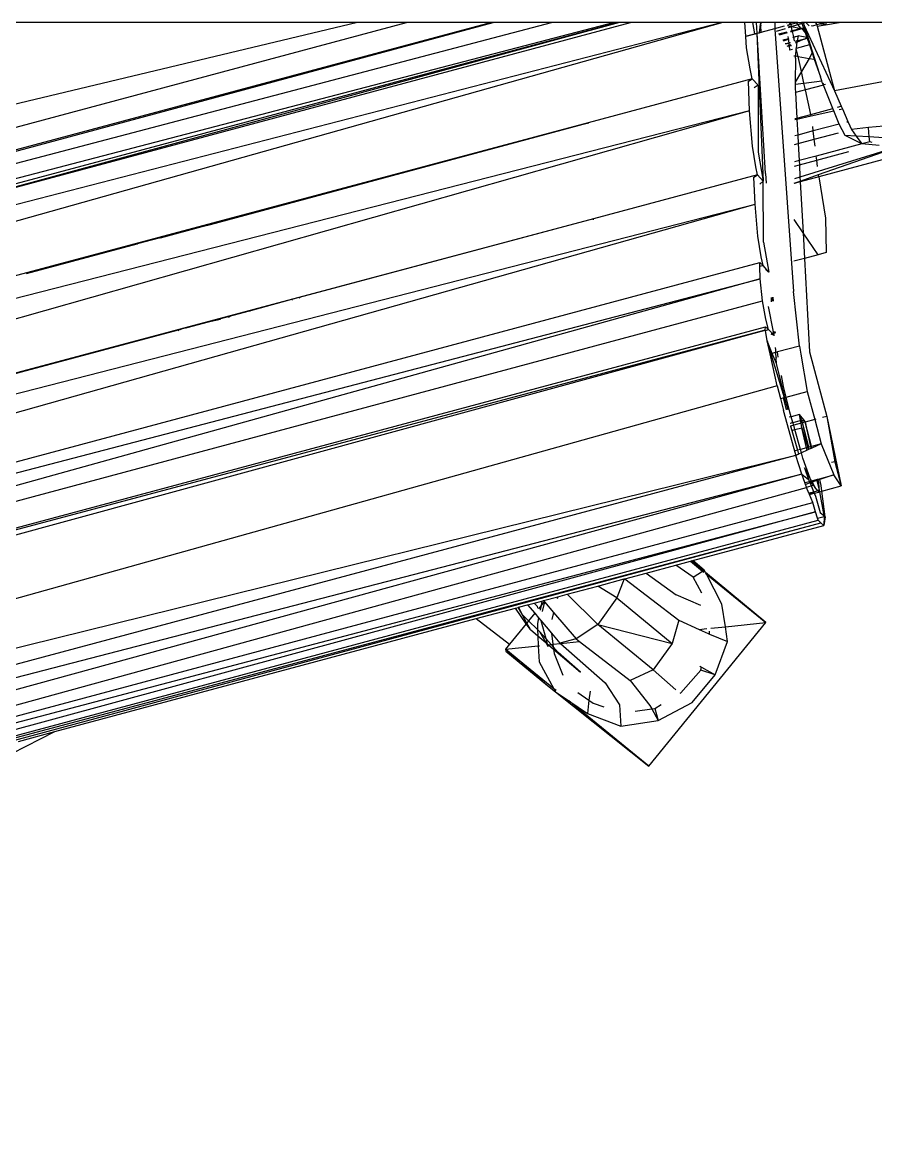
# Model space of a CAD drawing. Header units: millimetres. Extents: x -41292 to 298682, y -22072 to 33155.
# Drawn here: x 36340.4 to 36490, y -9315.4 to -9119.4 of the extents above; entities that cross this region are included whole.
import ezdxf

# ---------------------------------------------------------------- set-up
doc = ezdxf.new("R2010")
doc.units = ezdxf.units.MM

# ---------------------------------------------------------------- blocks, each defined once
blk = doc.blocks.new('rmfnasesx')
for p, q in [((63862.38, 6393.01), (63489.43, 6303.99)), ((63492.62, 6291.63), (63870.98, 6393.01)), ((63498.8, 6288.53), (63896.42, 6393.01)), ((63498.8, 6288.53), (63886.22, 6393.01)), ((63907.39, 6393.01), (63500.43, 6286.73)), ((63501.57, 6284.14), (63907.98, 6393.01)), ((63502.4, 6283.73), (63926.08, 6393.01)), ((63926.43, 6393.01), (63507.02, 6275.04)), ((63885.93, 6393.01), (63730.35, 6351.32)), ((63862.38, 6393.01), (63770.88, 6393.01)), ((63908.34, 6393.01), (63787.92, 6360.23)), ((63787.92, 6360.23), (63910.26, 6393.01)), ((63870.98, 6393.01), (63862.38, 6393.01)), ((63885.93, 6393.01), (63870.98, 6393.01)), ((63886.22, 6393.01), (63885.93, 6393.01)), ((63896.42, 6393.01), (63886.22, 6393.01)), ((63907.39, 6393.01), (63896.42, 6393.01)), ((63907.98, 6393.01), (63907.39, 6393.01)), ((63908.34, 6393.01), (63907.98, 6393.01)), ((63910.26, 6393.01), (63908.34, 6393.01)), ((63926.08, 6393.01), (63910.26, 6393.01)), ((63926.43, 6393.01), (63926.08, 6393.01)), ((63930.34, 6393.01), (63926.43, 6393.01)), ((63930.5, 6390.61), (63930.34, 6393.01)), ((63931.64, 6393.01), (63930.34, 6393.01)), ((63931.64, 6393.01), (63932.03, 6391.01)), ((63932.33, 6393.01), (63931.64, 6393.01)), ((63932.33, 6393.01), (63932.41, 6391.11)), ((63932.37, 6393.01), (63932.33, 6393.01)), ((63932.47, 6391.13), (63932.37, 6393.01)), ((63932.99, 6393.01), (63932.37, 6393.01)), ((63932.9, 6391.2), (63933.08, 6392.68)), ((63932.99, 6393.01), (63933.08, 6392.68)), ((63933.12, 6393.01), (63932.99, 6393.01)), ((63933.12, 6393.01), (63933.08, 6392.68)), ((63933.08, 6392.68), (63933.13, 6392.46)), ((63933.2, 6393.01), (63933.12, 6393.01)), ((63933.13, 6392.46), (63933.2, 6393.01)), ((63933.15, 6391.27), (63933.13, 6392.46)), ((63935.6, 6393.01), (63933.2, 6393.01)), ((63935.6, 6393.01), (63935.59, 6391.93)), ((63935.59, 6391.93), (63937.29, 6392.4)), ((63937.6, 6393.01), (63935.6, 6393.01)), ((63937.6, 6393.01), (63937.62, 6392.87)), ((63938.02, 6393.01), (63937.6, 6393.01)), ((63937.78, 6392.53), (63938.33, 6392.67)), ((63937.84, 6392.38), (63938.48, 6392.27)), ((63938.33, 6392.67), (63938.02, 6393.01)), ((63938.32, 6393.01), (63938.02, 6393.01)), ((63938.32, 6393.01), (63938.39, 6392.69)), ((63939.23, 6393.01), (63938.32, 6393.01)), ((63938.33, 6392.67), (63938.39, 6392.69)), ((63938.41, 6392.59), (63938.33, 6392.67)), ((63938.39, 6392.69), (63939.31, 6392.93)), ((63938.39, 6392.69), (63938.41, 6392.59)), ((63938.48, 6392.27), (63938.41, 6392.59)), ((63938.48, 6392.27), (63939.6, 6392.62)), ((63939.31, 6392.93), (63939.23, 6393.01)), ((63939.62, 6393.01), (63939.23, 6393.01)), ((63939.31, 6392.93), (63939.62, 6393.01)), ((63939.6, 6392.62), (63939.31, 6392.93)), ((63939.6, 6392.62), (63940.33, 6392.84)), ((63940.21, 6391.96), (63939.6, 6392.62)), ((63939.62, 6393.01), (63940.27, 6393.01)), ((63940.27, 6393.01), (63940.33, 6392.84)), ((63940.53, 6393.01), (63940.27, 6393.01)), ((63940.33, 6392.84), (63940.56, 6392.92)), ((63940.33, 6392.84), (63940.61, 6392.03)), ((63940.53, 6393.01), (63940.56, 6392.92)), ((63940.86, 6393.01), (63940.53, 6393.01)), ((63940.56, 6392.92), (63940.86, 6393.01)), ((63940.56, 6392.92), (63940.71, 6392.45)), ((63940.71, 6392.45), (63946.04, 6381.03)), ((63940.71, 6392.45), (63940.83, 6392.08)), ((63941.03, 6393.01), (63940.86, 6393.01)), ((63941.03, 6393.01), (63941.6, 6392.4)), ((63942.67, 6393.01), (63941.03, 6393.01)), ((63942.15, 6392.37), (63941.99, 6392.38)), ((63942.93, 6392.58), (63942.15, 6392.37)), ((63942.67, 6393.01), (63942.92, 6392.61)), ((63942.79, 6393.01), (63942.67, 6393.01)), ((63942.79, 6393.01), (63942.92, 6392.61)), ((63943.4, 6393.01), (63942.79, 6393.01)), ((63942.92, 6392.61), (63942.93, 6392.58)), ((63943.64, 6392.78), (63942.93, 6392.58)), ((63942.93, 6392.58), (63943.02, 6392.32)), ((63943.02, 6392.32), (63944.05, 6392.5)), ((63943.4, 6393.01), (63943.64, 6392.78)), ((63943.49, 6393.01), (63943.4, 6393.01)), ((63943.64, 6392.78), (63943.49, 6393.01)), ((63943.57, 6393.01), (63943.49, 6393.01)), ((63943.7, 6392.79), (63943.57, 6393.01)), ((63943.66, 6393.01), (63943.57, 6393.01)), ((63943.7, 6392.79), (63943.64, 6392.78)), ((63943.72, 6392.64), (63943.64, 6392.78)), ((63943.66, 6393.01), (63943.7, 6392.79)), ((63943.86, 6393.01), (63943.66, 6393.01)), ((63943.92, 6392.85), (63943.7, 6392.79)), ((63943.7, 6392.79), (63943.72, 6392.64)), ((63943.86, 6393.01), (63943.92, 6392.85)), ((63944.07, 6393.01), (63943.86, 6393.01)), ((63944.13, 6392.91), (63943.92, 6392.85)), ((63943.92, 6392.85), (63944.05, 6392.5)), ((63944.05, 6392.5), (63944.32, 6392.55)), ((63944.13, 6392.91), (63944.07, 6393.01)), ((63944.49, 6393.01), (63944.07, 6393.01)), ((63944.49, 6393.01), (63944.13, 6392.91)), ((63944.32, 6392.55), (63944.13, 6392.91)), ((63944.32, 6392.55), (63944.44, 6392.57)), ((63944.55, 6393.01), (63944.44, 6392.57)), ((63944.44, 6392.57), (63946.87, 6393.01)), ((63944.55, 6393.01), (63944.49, 6393.01)), ((63946.87, 6393.01), (63944.55, 6393.01)), ((63954.33, 6393.01), (63946.87, 6393.01)), ((63930.5, 6390.61), (63932.03, 6391.01)), ((63932.04, 6390.97), (63930.5, 6390.55)), ((63930.5, 6390.55), (63930.5, 6390.61)), ((63930.63, 6388.55), (63930.5, 6390.55)), ((63932.03, 6391.01), (63932.41, 6391.11)), ((63932.03, 6391.01), (63932.04, 6390.97)), ((63932.41, 6391.07), (63932.04, 6390.97)), ((63932.04, 6390.97), (63932.06, 6390.89)), ((63932.41, 6391.11), (63932.41, 6391.07)), ((63932.41, 6391.07), (63933.54, 6365.19)), ((63932.47, 6391.13), (63932.9, 6391.2)), ((63932.9, 6391.2), (63932.47, 6391.08)), ((63932.47, 6391.08), (63932.47, 6391.13)), ((63933.93, 6366.52), (63932.47, 6391.08)), ((63932.9, 6391.2), (63932.89, 6391.12)), ((63932.9, 6391.2), (63933.15, 6391.27)), ((63933.15, 6391.27), (63935.59, 6391.93)), ((63933.15, 6391.18), (63933.15, 6391.27)), ((63935.59, 6391.93), (63935.59, 6391.84)), ((63935.59, 6391.84), (63938.84, 6345.84)), ((63935.86, 6391.45), (63937.45, 6391.94)), ((63937.67, 6391.28), (63936.24, 6390.92)), ((63937.72, 6391.15), (63936.35, 6390.77)), ((63937.97, 6390.21), (63937.93, 6390.54)), ((63937.97, 6392.11), (63938.48, 6392.27)), ((63938.64, 6391.53), (63938.27, 6391.43)), ((63938.67, 6391.41), (63938.33, 6391.32)), ((63938.64, 6391.53), (63938.48, 6392.27)), ((63938.48, 6392.27), (63940.21, 6391.96)), ((63940.21, 6391.96), (63938.64, 6391.53)), ((63938.67, 6391.41), (63938.64, 6391.53)), ((63940.31, 6391.86), (63938.67, 6391.41)), ((63938.88, 6390.45), (63938.67, 6391.41)), ((63938.74, 6390.41), (63938.88, 6390.45)), ((63938.77, 6390.35), (63938.89, 6390.39)), ((63938.88, 6390.45), (63939.68, 6390.67)), ((63938.89, 6390.39), (63938.88, 6390.45)), ((63938.89, 6390.39), (63939.68, 6390.67)), ((63939.03, 6389.76), (63938.89, 6390.39)), ((63939.68, 6390.67), (63939.5, 6389.8)), ((63941.18, 6390.36), (63939.68, 6390.67)), ((63940.24, 6391.93), (63940.21, 6391.96)), ((63940.29, 6391.95), (63940.24, 6391.93)), ((63940.31, 6391.86), (63940.24, 6391.93)), ((63940.61, 6392.03), (63940.29, 6391.95)), ((63940.29, 6391.95), (63940.49, 6391.91)), ((63940.49, 6391.91), (63940.31, 6391.86)), ((63940.87, 6391.26), (63940.31, 6391.86)), ((63940.63, 6391.95), (63940.49, 6391.91)), ((63940.49, 6391.91), (63940.66, 6391.88)), ((63940.83, 6392.08), (63940.61, 6392.03)), ((63940.61, 6392.03), (63940.63, 6391.95)), ((63940.85, 6392.01), (63940.63, 6391.95)), ((63940.63, 6391.95), (63940.66, 6391.88)), ((63940.66, 6391.88), (63940.91, 6391.84)), ((63940.66, 6391.88), (63940.87, 6391.26)), ((63940.83, 6392.08), (63940.85, 6392.01)), ((63940.85, 6392.01), (63940.91, 6391.84)), ((63941.21, 6390.9), (63940.87, 6391.26)), ((63940.87, 6391.26), (63941.18, 6390.36)), ((63940.91, 6391.84), (63941.21, 6390.9)), ((63941.21, 6390.9), (63941.41, 6390.26)), ((63943.02, 6392.32), (63946.04, 6381.03)), ((63931.23, 6384.84), (63930.63, 6388.55)), ((63936.95, 6389.93), (63937.97, 6390.21)), ((63937.07, 6389.76), (63937.98, 6390.08)), ((63937.41, 6389.28), (63938.06, 6389.44)), ((63938.07, 6389.38), (63937.46, 6389.21)), ((63937.72, 6388.85), (63937.84, 6388.87)), ((63937.74, 6388.83), (63937.84, 6388.87)), ((63937.84, 6388.87), (63938.11, 6388.99)), ((63937.84, 6388.87), (63938.12, 6388.91)), ((63937.97, 6390.21), (63938.03, 6390.23)), ((63937.98, 6390.08), (63937.97, 6390.21)), ((63937.98, 6390.08), (63938.07, 6390.11)), ((63938.06, 6389.44), (63937.98, 6390.08)), ((63938.06, 6389.44), (63938.28, 6389.5)), ((63938.07, 6389.38), (63938.06, 6389.44)), ((63938.3, 6389.44), (63938.07, 6389.38)), ((63938.11, 6388.99), (63938.07, 6389.38)), ((63938.11, 6388.99), (63938.41, 6389.11)), ((63938.12, 6388.91), (63938.11, 6388.99)), ((63938.12, 6388.91), (63938.47, 6388.95)), ((63938.21, 6388.16), (63938.12, 6388.91)), ((63939.07, 6389.7), (63939.5, 6389.8)), ((63939.5, 6389.8), (63939.08, 6389.65)), ((63939.18, 6389.44), (63939.45, 6389.56)), ((63939.23, 6387.12), (63939.31, 6388.43)), ((63939.35, 6389.07), (63939.31, 6388.43)), ((63941.63, 6389.05), (63939.31, 6388.43)), ((63939.64, 6387.04), (63939.31, 6388.43)), ((63939.45, 6389.56), (63939.35, 6389.07)), ((63939.45, 6389.56), (63940.61, 6390.05)), ((63939.5, 6389.8), (63939.45, 6389.56)), ((63939.5, 6389.8), (63940.61, 6390.05)), ((63940.61, 6390.05), (63940.7, 6390.09)), ((63940.7, 6390.09), (63941.2, 6390.3)), ((63940.7, 6390.09), (63941.23, 6390.22)), ((63941.28, 6390.34), (63941.18, 6390.36)), ((63941.18, 6390.36), (63941.2, 6390.3)), ((63941.2, 6390.3), (63941.28, 6390.34)), ((63941.2, 6390.3), (63941.23, 6390.22)), ((63941.23, 6390.22), (63941.41, 6390.26)), ((63941.23, 6390.22), (63941.63, 6389.05)), ((63941.28, 6390.34), (63941.41, 6390.26)), ((63941.41, 6390.26), (63941.78, 6389.09)), ((63941.78, 6389.09), (63941.63, 6389.05)), ((63941.63, 6389.05), (63942.11, 6387.65)), ((63941.78, 6389.09), (63942.2, 6387.8)), ((63938.7, 6388.27), (63938.23, 6388.14)), ((63938.92, 6387.17), (63939.08, 6387.14)), ((63939.21, 6386.76), (63939.14, 6382.51)), ((63939.21, 6386.76), (63939.23, 6387.12)), ((63939.23, 6387.12), (63939.64, 6387.04)), ((63939.64, 6387.04), (63941.57, 6386.7)), ((63940.23, 6384.39), (63939.64, 6387.04)), ((63941.57, 6386.7), (63940.23, 6384.39)), ((63942.11, 6387.65), (63941.57, 6386.7)), ((63941.57, 6386.7), (63942.49, 6386.54)), ((63942.2, 6387.8), (63942.11, 6387.65)), ((63942.11, 6387.65), (63942.49, 6386.54)), ((63942.2, 6387.8), (63942.6, 6386.52)), ((63942.49, 6386.54), (63943.33, 6384.08)), ((63942.49, 6386.54), (63942.6, 6386.52)), ((63942.6, 6386.52), (63943.33, 6384.08)), ((63931.62, 6383.11), (63931.23, 6384.84)), ((63931.62, 6383.11), (63902.85, 6375.4)), ((63930.95, 6382.72), (63931.62, 6383.11)), ((63931.15, 6377.48), (63930.95, 6382.72)), ((63932.64, 6382.02), (63931.62, 6383.11)), ((63940.23, 6384.39), (63939.14, 6382.51)), ((63940.68, 6382.36), (63940.23, 6384.39)), ((63940.68, 6382.36), (63943.81, 6382.74)), ((63943.33, 6384.08), (63943.57, 6383.47)), ((63943.81, 6382.74), (63943.57, 6383.47)), ((63943.89, 6382.47), (63943.81, 6382.74)), ((63955.4, 6382.78), (63946.04, 6381.03)), ((63932.64, 6382.02), (63931.98, 6381.52)), ((63932.64, 6382.02), (63932.68, 6370.24)), ((63939.17, 6380.7), (63939.12, 6380.69)), ((63939.14, 6382.18), (63939.13, 6381.45)), ((63939.13, 6381.45), (63939.17, 6380.7)), ((63939.14, 6382.51), (63939.14, 6382.18)), ((63939.14, 6382.18), (63940.68, 6382.36)), ((63940.94, 6381.18), (63939.17, 6380.7)), ((63939.17, 6380.7), (63939.41, 6376.23)), ((63940.94, 6381.18), (63940.68, 6382.36)), ((63944.08, 6382.02), (63940.94, 6381.18)), ((63941.89, 6376.89), (63940.94, 6381.18)), ((63944.08, 6382.02), (63943.89, 6382.47)), ((63943.99, 6382.41), (63944.09, 6382.16)), ((63945.74, 6377.93), (63944.08, 6382.02)), ((63944.43, 6382.11), (63944.16, 6382.04)), ((63946.04, 6381.03), (63947.22, 6378.32)), ((63931.15, 6377.48), (63509.66, 6269.84)), ((63931.15, 6377.48), (63514.75, 6259.59)), ((63931.66, 6371.3), (63931.15, 6377.48)), ((63939.41, 6376.23), (63941.89, 6376.89)), ((63941.89, 6376.89), (63945.74, 6377.93)), ((63941.95, 6376.63), (63941.89, 6376.89)), ((63941.95, 6376.63), (63945.9, 6377.53)), ((63945.9, 6377.53), (63945.74, 6377.93)), ((63946.85, 6375.2), (63945.9, 6377.53)), ((63946.57, 6378.15), (63947.22, 6378.32)), ((63946.83, 6377.74), (63947.41, 6377.88)), ((63947.22, 6378.32), (63947.41, 6377.88)), ((63947.41, 6377.88), (63948.4, 6375.61)), ((63902.85, 6375.4), (63508.95, 6270.33)), ((63836.62, 6357.6), (63902.85, 6375.4)), ((63902.86, 6375.24), (63902.85, 6375.4)), ((63939.08, 6376.14), (63939.41, 6376.23)), ((63939.08, 6375.97), (63939.42, 6376.05)), ((63939.41, 6376.23), (63939.42, 6376.05)), ((63939.42, 6376.05), (63941.95, 6376.63)), ((63939.42, 6376.05), (63939.58, 6373.25)), ((63942.31, 6373.98), (63942.22, 6374.78)), ((63946.85, 6375.2), (63942.31, 6373.98)), ((63947.88, 6373.21), (63946.85, 6375.2)), ((63948.4, 6375.61), (63948.18, 6375.56)), ((63948.45, 6375.5), (63948.2, 6375.53)), ((63948.4, 6375.61), (63948.45, 6375.5)), ((63948.45, 6375.5), (63948.99, 6374.26)), ((63954.66, 6374.85), (63951.97, 6374.57)), ((63939.58, 6373.25), (63939.06, 6373.11)), ((63942.31, 6373.98), (63939.58, 6373.25)), ((63939.58, 6373.25), (63939.66, 6371.76)), ((63942.49, 6372.52), (63942.31, 6373.98)), ((63942.49, 6372.52), (63946.76, 6373.66)), ((63950.8, 6371.72), (63947.88, 6373.21)), ((63949.82, 6373.09), (63947.88, 6373.21)), ((63951.97, 6374.57), (63948.99, 6374.26)), ((63948.99, 6374.26), (63949.82, 6373.09)), ((63949.82, 6373.09), (63950.8, 6371.72)), ((63952.13, 6372.95), (63949.82, 6373.09)), ((63952.13, 6372.95), (63951.97, 6374.57)), ((63952.21, 6372.1), (63952.13, 6372.95)), ((63954.62, 6372.8), (63952.13, 6372.95)), ((63932.22, 6367.71), (63931.66, 6371.3)), ((63939.05, 6371.6), (63939.66, 6371.76)), ((63939.66, 6371.76), (63942.49, 6372.52)), ((63939.66, 6371.76), (63939.82, 6368.78)), ((63942.63, 6371.32), (63942.49, 6372.52)), ((63950.8, 6371.72), (63942.84, 6369.59)), ((63952.21, 6372.1), (63950.8, 6371.72)), ((63953.85, 6371.44), (63950.8, 6371.72)), ((63952.65, 6371.93), (63952.21, 6372.1)), ((63932.68, 6370.24), (63933.54, 6365.19)), ((63942.84, 6369.59), (63939.82, 6368.78)), ((63939.87, 6368.04), (63942.93, 6368.86)), ((63955.6, 6370.74), (63939.98, 6365.9)), ((63942.93, 6368.86), (63942.84, 6369.59)), ((63942.93, 6368.86), (63948.52, 6370.36)), ((63943.06, 6367.77), (63942.93, 6368.86)), ((63943.24, 6366.33), (63955.81, 6370.75)), ((63960.92, 6370.65), (63943.28, 6365.93)), ((63932.52, 6366.3), (63932.22, 6367.71)), ((63939.82, 6368.78), (63939.02, 6368.57)), ((63939.02, 6367.81), (63939.87, 6368.04)), ((63939.82, 6368.78), (63939.87, 6368.04)), ((63939.87, 6368.04), (63939.98, 6365.9)), ((63932.52, 6366.3), (63903.78, 6358.6)), ((63931.91, 6365.86), (63932.52, 6366.3)), ((63932.1, 6361.16), (63931.91, 6365.86)), ((63933.54, 6365.19), (63932.52, 6366.3)), ((63933.54, 6365.19), (63932.94, 6364.66)), ((63933.61, 6354.47), (63933.54, 6365.19)), ((63933.93, 6366.52), (63934.04, 6364.82)), ((63938.99, 6364.83), (63940.02, 6365.19)), ((63940.03, 6365.06), (63938.99, 6364.78)), ((63939.98, 6365.9), (63939, 6365.6)), ((63939.98, 6365.9), (63940.02, 6365.19)), ((63940.02, 6365.19), (63943.24, 6366.33)), ((63940.02, 6365.19), (63940.03, 6365.06)), ((63943.28, 6365.93), (63940.03, 6365.06)), ((63940.03, 6365.06), (63940.52, 6356.15)), ((63943.24, 6366.33), (63943.23, 6366.38)), ((63943.28, 6365.93), (63943.24, 6366.33)), ((63943.28, 6365.93), (63944.47, 6358.68)), ((63517.25, 6254.76), (63932.1, 6361.16)), ((63521.83, 6245.45), (63932.1, 6361.16)), ((63932.59, 6355.52), (63932.1, 6361.16)), ((63903.78, 6358.6), (63516.59, 6255.26)), ((63827.85, 6355.27), (63835.16, 6357.21)), ((63835.16, 6357.21), (63835.11, 6357.25)), ((63835.16, 6357.21), (63836.62, 6357.6)), ((63836.62, 6357.6), (63836.57, 6357.64)), ((63903.78, 6358.6), (63852.18, 6344.77)), ((63903.79, 6358.38), (63903.78, 6358.6)), ((63940.52, 6356.15), (63938.94, 6358.47)), ((63944.47, 6358.68), (63944.57, 6352.66)), ((63824.05, 6354.29), (63827.66, 6355.25)), ((63827.7, 6355.23), (63827.66, 6355.25)), ((63827.7, 6355.23), (63827.82, 6355.29)), ((63827.85, 6355.27), (63827.82, 6355.29)), ((63933.17, 6351.94), (63932.59, 6355.52)), ((63943.16, 6352.29), (63940.52, 6356.15)), ((63940.52, 6356.15), (63940.77, 6351.65)), ((63804.35, 6349.01), (63823.78, 6354.21)), ((63823.78, 6354.21), (63824.05, 6354.29)), ((63823.78, 6354.21), (63823.81, 6354.19)), ((63824.05, 6354.29), (63824.08, 6354.26)), ((63933.61, 6354.47), (63934.51, 6349.26)), ((63933.51, 6350.4), (63933.17, 6351.94)), ((63940.77, 6351.65), (63938.88, 6351.14)), ((63943.16, 6352.29), (63940.77, 6351.65)), ((63940.77, 6351.65), (63941.67, 6335.26)), ((63944.57, 6352.66), (63943.16, 6352.29)), ((63523.84, 6241.31), (63932.93, 6350.92)), ((63932.93, 6350.92), (63933.51, 6350.4)), ((63932.95, 6350.25), (63932.93, 6350.92)), ((63933.51, 6350.4), (63932.95, 6350.25)), ((63933.01, 6348.09), (63932.95, 6350.25)), ((63934.51, 6349.26), (63933.51, 6350.4)), ((63934.51, 6349.26), (63933.94, 6349.69)), ((63523.84, 6241.31), (63933.01, 6348.09)), ((63933.01, 6348.09), (63526.8, 6235.24)), ((63933.4, 6344.19), (63933.01, 6348.09)), ((63939.89, 6336.29), (63938.84, 6345.84)), ((63526.8, 6235.24), (63933.4, 6344.19)), ((63850.86, 6344.42), (63843.64, 6342.48)), ((63852.18, 6344.77), (63850.86, 6344.42)), ((63850.99, 6344.31), (63850.86, 6344.42)), ((63852.31, 6344.67), (63852.18, 6344.77)), ((63934.02, 6341.02), (63933.4, 6344.19)), ((63934.91, 6344.78), (63934.96, 6344.01)), ((63935.24, 6344.14), (63935.2, 6344.86)), ((63935.22, 6344.87), (63935.26, 6344.15)), ((63839.65, 6341.42), (63836.22, 6340.49)), ((63839.92, 6341.49), (63839.65, 6341.42)), ((63839.65, 6341.42), (63839.77, 6341.32)), ((63843.42, 6342.43), (63839.92, 6341.49)), ((63839.92, 6341.49), (63840.03, 6341.4)), ((63843.64, 6342.48), (63843.42, 6342.43)), ((63843.54, 6342.33), (63843.42, 6342.43)), ((63843.76, 6342.39), (63843.64, 6342.48)), ((63934.39, 6343.22), (63935.3, 6338.76)), ((63528.6, 6231.03), (63933.94, 6339.64)), ((63832.47, 6339.49), (63831.47, 6339.22)), ((63836.22, 6340.49), (63832.47, 6339.49)), ((63832.47, 6339.49), (63832.57, 6339.41)), ((63838.38, 6340.96), (63836.22, 6340.49)), ((63933.9, 6339.09), (63933.94, 6339.64)), ((63933.94, 6339.64), (63934.45, 6339.17)), ((63934.45, 6339.17), (63934.02, 6341.02)), ((63933.9, 6339.09), (63528.6, 6231.03)), ((63529.58, 6228.78), (63933.9, 6339.09)), ((63830.98, 6339.09), (63765.78, 6321.62)), ((63831.36, 6339.19), (63830.98, 6339.09)), ((63830.98, 6339.09), (63831.08, 6339.01)), ((63831.47, 6339.22), (63831.36, 6339.19)), ((63831.36, 6339.19), (63831.46, 6339.11)), ((63831.57, 6339.14), (63831.47, 6339.22)), ((63933.91, 6339.02), (63933.9, 6339.09)), ((63933.91, 6339.02), (63934.45, 6339.17)), ((63934.22, 6337.2), (63933.91, 6339.02)), ((63935.43, 6338.15), (63934.45, 6339.17)), ((63935.43, 6338.15), (63934.94, 6338.4)), ((63935.33, 6338.43), (63935.3, 6338.76)), ((63935.33, 6338.43), (63935.43, 6338.15)), ((63935.47, 6338.81), (63935.48, 6338.49)), ((63935.57, 6338.52), (63935.55, 6338.83)), ((63935.68, 6338.57), (63935.65, 6338.86)), ((63934.75, 6334.91), (63934.22, 6337.2)), ((63935.13, 6335.01), (63934.22, 6337.2)), ((63934.22, 6337.2), (63934.9, 6334.95)), ((63935.74, 6335.65), (63935.72, 6336.06)), ((63935.76, 6335.18), (63935.74, 6335.65)), ((63939.89, 6336.29), (63936.06, 6335.26)), ((63939.89, 6336.29), (63940.13, 6334.84)), ((63934.9, 6334.95), (63934.75, 6334.91)), ((63936.01, 6329.33), (63934.75, 6334.91)), ((63935.13, 6335.01), (63934.9, 6334.95)), ((63934.9, 6334.95), (63937.22, 6327.26)), ((63935.65, 6335.15), (63935.13, 6335.01)), ((63935.88, 6333.21), (63935.13, 6335.01)), ((63935.76, 6335.18), (63935.65, 6335.15)), ((63935.65, 6335.15), (63935.78, 6334.14)), ((63936.06, 6335.26), (63935.76, 6335.18)), ((63935.78, 6334.14), (63935.76, 6335.18)), ((63935.88, 6333.21), (63935.78, 6334.14)), ((63936.18, 6334.35), (63936.06, 6335.26)), ((63940.2, 6334.86), (63940.13, 6334.84)), ((63940.13, 6334.84), (63941.26, 6328.34)), ((63941.67, 6335.26), (63944.7, 6323.97)), ((63937.33, 6327.29), (63935.88, 6333.21)), ((63937.11, 6329.22), (63936.75, 6331.11)), ((63936.01, 6329.33), (63533.18, 6216.77)), ((63936.01, 6329.33), (63936.58, 6327.09)), ((63937.57, 6327.35), (63937.11, 6329.22)), ((63937.57, 6327.35), (63941.26, 6328.34)), ((63941.26, 6328.34), (63942.58, 6323.4)), ((63936.58, 6327.09), (63937.06, 6327.21)), ((63936.58, 6327.09), (63937.11, 6325)), ((63937.06, 6327.21), (63937.22, 6327.26)), ((63937.06, 6327.21), (63937.58, 6325.1)), ((63937.22, 6327.26), (63937.33, 6327.29)), ((63937.22, 6327.26), (63937.85, 6325.16)), ((63937.33, 6327.29), (63937.57, 6327.35)), ((63937.85, 6325.16), (63937.33, 6327.29)), ((63938.23, 6324.68), (63937.57, 6327.35)), ((63939.24, 6317.24), (63937.11, 6325)), ((63938.45, 6323.9), (63938.09, 6323.8)), ((63938.45, 6323.9), (63938.23, 6324.68)), ((63939.88, 6324.28), (63938.45, 6323.9)), ((63938.74, 6322.89), (63938.45, 6323.9)), ((63940.88, 6323.09), (63939.88, 6324.28)), ((63940.27, 6323.3), (63939.88, 6324.28)), ((63940.08, 6323.25), (63939.88, 6324.28)), ((63944.7, 6323.97), (63943.95, 6323.77)), ((63944.7, 6323.97), (63946.07, 6316.02)), ((63944.7, 6323.97), (63947.21, 6311.79)), ((63938.27, 6322.76), (63938.74, 6322.89)), ((63938.74, 6322.89), (63938.27, 6322.74)), ((63938.88, 6322.41), (63938.35, 6322.27)), ((63938.35, 6322.32), (63938.35, 6322.27)), ((63938.35, 6322.27), (63938.58, 6321.5)), ((63938.74, 6322.89), (63940.08, 6323.25)), ((63938.88, 6322.41), (63938.74, 6322.89)), ((63940.17, 6322.76), (63938.88, 6322.41)), ((63939.1, 6321.64), (63938.88, 6322.41)), ((63939.1, 6321.64), (63940.32, 6321.96)), ((63940.08, 6323.25), (63940.27, 6323.3)), ((63940.17, 6322.76), (63940.08, 6323.25)), ((63940.4, 6322.82), (63940.17, 6322.76)), ((63940.32, 6321.96), (63940.17, 6322.76)), ((63940.27, 6323.3), (63940.88, 6323.09)), ((63940.4, 6322.82), (63940.27, 6323.3)), ((63940.32, 6321.96), (63941.36, 6318.54)), ((63941.12, 6318.47), (63940.32, 6321.96)), ((63940.91, 6322.95), (63940.4, 6322.82)), ((63941.52, 6318.58), (63940.4, 6322.82)), ((63940.91, 6322.95), (63940.88, 6323.09)), ((63942.58, 6323.4), (63940.91, 6322.95)), ((63941.98, 6318.71), (63940.91, 6322.95)), ((63940.91, 6322.95), (63941.85, 6318.67)), ((63942.76, 6323.45), (63942.58, 6323.4)), ((63942.58, 6323.4), (63943.72, 6319.17)), ((63938.49, 6321.48), (63938.58, 6321.5)), ((63938.58, 6321.5), (63939.1, 6321.64)), ((63938.58, 6321.5), (63939.55, 6318.05)), ((63940.07, 6318.19), (63939.1, 6321.64)), ((63939.55, 6318.05), (63939.12, 6317.94)), ((63940.07, 6318.19), (63939.55, 6318.05)), ((63939.55, 6318.05), (63939.74, 6317.37)), ((63941.12, 6318.47), (63940.07, 6318.19)), ((63940.25, 6317.58), (63940.07, 6318.19)), ((63941.22, 6318.02), (63940.25, 6317.58)), ((63941.36, 6318.54), (63941.12, 6318.47)), ((63941.22, 6318.02), (63941.12, 6318.47)), ((63941.48, 6318.14), (63941.22, 6318.02)), ((63941.52, 6318.58), (63941.36, 6318.54)), ((63941.36, 6318.54), (63941.48, 6318.14)), ((63941.62, 6318.21), (63941.48, 6318.14)), ((63941.85, 6318.67), (63941.52, 6318.58)), ((63941.62, 6318.21), (63941.52, 6318.58)), ((63941.92, 6318.35), (63941.62, 6318.21)), ((63941.98, 6318.71), (63941.85, 6318.67)), ((63941.85, 6318.67), (63941.92, 6318.35)), ((63942.05, 6318.41), (63941.92, 6318.35)), ((63943.72, 6319.17), (63941.98, 6318.71)), ((63942.05, 6318.41), (63941.98, 6318.71)), ((63943.72, 6319.17), (63942.05, 6318.41)), ((63943.72, 6319.17), (63945.93, 6313.72)), ((63533.18, 6216.77), (63939.25, 6317.17)), ((63535.24, 6208.92), (63939.25, 6317.17)), ((63939.24, 6317.24), (63939.74, 6317.37)), ((63939.25, 6317.17), (63939.24, 6317.24)), ((63939.27, 6317.13), (63939.25, 6317.17)), ((63939.74, 6317.37), (63939.27, 6317.13)), ((63940.3, 6313.85), (63939.27, 6317.13)), ((63940.25, 6317.58), (63939.74, 6317.37)), ((63940.51, 6316.67), (63940.25, 6317.58)), ((63941.77, 6313.08), (63940.51, 6316.67)), ((63946.07, 6316.02), (63945.51, 6315.87)), ((63946.07, 6316.02), (63947.21, 6311.79)), ((63940.76, 6314.95), (63941.5, 6312.89)), ((63941.77, 6313.08), (63940.76, 6314.95)), ((63940.3, 6313.85), (63535.24, 6208.92)), ((63940.3, 6313.85), (63536.43, 6203.06)), ((63940.3, 6313.85), (63941.5, 6312.89)), ((63940.84, 6312.35), (63940.3, 6313.85)), ((63940.84, 6312.35), (63941.63, 6312.56)), ((63940.96, 6312.04), (63940.84, 6312.35)), ((63941.74, 6312.3), (63940.96, 6312.04)), ((63941.12, 6311.58), (63940.96, 6312.04)), ((63941.5, 6312.89), (63941.63, 6312.56)), ((63941.63, 6312.56), (63941.76, 6312.6)), ((63941.63, 6312.56), (63941.74, 6312.3)), ((63941.74, 6312.92), (63941.81, 6312.99)), ((63941.93, 6312.36), (63941.74, 6312.3)), ((63941.74, 6312.3), (63941.95, 6311.8)), ((63941.76, 6312.6), (63942, 6312.66)), ((63941.76, 6312.6), (63941.93, 6312.36)), ((63941.81, 6312.99), (63941.77, 6313.08)), ((63942, 6312.66), (63941.81, 6312.99)), ((63942.13, 6312.43), (63941.93, 6312.36)), ((63941.93, 6312.36), (63942.27, 6311.89)), ((63942, 6312.66), (63942.26, 6312.73)), ((63942.13, 6312.43), (63942, 6312.66)), ((63942.26, 6312.48), (63942.13, 6312.43)), ((63942.27, 6312.18), (63942.13, 6312.43)), ((63942.26, 6312.73), (63942.9, 6312.9)), ((63942.26, 6312.48), (63942.26, 6312.73)), ((63942.95, 6312.71), (63942.26, 6312.48)), ((63942.27, 6312.18), (63942.26, 6312.48)), ((63942.27, 6311.89), (63942.27, 6312.18)), ((63942.61, 6311.55), (63942.27, 6312.18)), ((63942.9, 6312.9), (63943.03, 6312.94)), ((63942.9, 6312.9), (63942.95, 6312.71)), ((63943.11, 6312.77), (63942.95, 6312.71)), ((63942.95, 6312.71), (63943.26, 6311.38)), ((63943.03, 6312.94), (63943.06, 6312.95)), ((63943.11, 6312.77), (63943.03, 6312.94)), ((63943.06, 6312.95), (63943.1, 6312.96)), ((63943.06, 6312.95), (63943.14, 6312.78)), ((63943.1, 6312.96), (63943.4, 6313.04)), ((63943.1, 6312.96), (63943.14, 6312.78)), ((63943.14, 6312.78), (63943.11, 6312.77)), ((63943.23, 6312.37), (63943.11, 6312.77)), ((63943.44, 6312.88), (63943.14, 6312.78)), ((63943.14, 6312.78), (63943.23, 6312.37)), ((63943.23, 6312.37), (63943.26, 6311.38)), ((63943.4, 6313.04), (63945.93, 6313.72)), ((63943.44, 6312.88), (63943.4, 6313.04)), ((63945.93, 6313.72), (63943.44, 6312.88)), ((63943.7, 6311.87), (63943.44, 6312.88)), ((63947.21, 6311.79), (63945.93, 6313.72)), ((63536.8, 6200.25), (63941.15, 6311.5)), ((63941.12, 6311.58), (63941.95, 6311.8)), ((63941.15, 6311.5), (63941.12, 6311.58)), ((63941.56, 6310.5), (63941.15, 6311.5)), ((63942.39, 6310.71), (63941.56, 6310.5)), ((63941.58, 6310.47), (63941.56, 6310.5)), ((63941.58, 6310.47), (63942.39, 6310.71)), ((63941.65, 6310.3), (63941.58, 6310.47)), ((63941.65, 6310.3), (63942.47, 6310.52)), ((63942.23, 6308.88), (63941.65, 6310.3)), ((63941.95, 6311.8), (63942.27, 6311.89)), ((63941.95, 6311.8), (63942.39, 6310.71)), ((63942.27, 6311.89), (63942.61, 6311.55)), ((63943.13, 6310.89), (63942.39, 6310.71)), ((63942.39, 6310.71), (63942.47, 6310.52)), ((63942.47, 6310.52), (63943.29, 6310.7)), ((63942.47, 6310.52), (63942.68, 6310)), ((63943.13, 6310.89), (63942.61, 6311.55)), ((63943.28, 6310.93), (63943.13, 6310.89)), ((63943.28, 6310.74), (63943.13, 6310.89)), ((63943.26, 6311.38), (63943.37, 6310.95)), ((63943.26, 6311.38), (63943.28, 6310.93)), ((63943.37, 6310.95), (63943.28, 6310.93)), ((63943.28, 6310.93), (63943.28, 6310.74)), ((63943.28, 6310.74), (63943.29, 6310.7)), ((63943.29, 6310.7), (63943.4, 6310.77)), ((63943.37, 6310.95), (63943.4, 6310.77)), ((63943.4, 6310.77), (63943.83, 6310.88)), ((63943.4, 6310.77), (63944.18, 6306.58)), ((63943.83, 6310.88), (63943.7, 6311.87)), ((63943.83, 6310.88), (63947.21, 6311.79)), ((63944.41, 6306.38), (63943.83, 6310.88)), ((63536.8, 6200.25), (63942.23, 6308.88)), ((63942.71, 6307.25), (63942.23, 6308.88)), ((63942.68, 6310), (63943.55, 6307.13)), ((63536.8, 6200.25), (63942.71, 6307.25)), ((63942.71, 6307.25), (63537.53, 6197.05)), ((63943.08, 6306.12), (63942.71, 6307.25)), ((63943.08, 6306.12), (63944.21, 6306.42)), ((63943.2, 6305.75), (63943.08, 6306.12)), ((63943.55, 6307.13), (63944.18, 6306.58)), ((63944.18, 6306.58), (63944.41, 6306.38)), ((63944.18, 6306.58), (63944.21, 6306.42)), ((63944.21, 6306.42), (63944.18, 6304.86)), ((63944.41, 6306.38), (63944.18, 6304.86)), ((63537.53, 6197.05), (63943.2, 6305.75)), ((63537.53, 6197.05), (63943.63, 6305.32)), ((63600.94, 6212.89), (63943.63, 6305.32)), ((63921.17, 6298.69), (63944.18, 6304.86)), ((63943.63, 6305.32), (63943.2, 6305.75)), ((63944.18, 6304.86), (63943.63, 6305.32)), ((63918.23, 6297.9), (63920.77, 6298.58)), ((63920.77, 6298.58), (63920.95, 6298.63)), ((63920.77, 6298.58), (63922.9, 6296.85)), ((63920.95, 6298.63), (63921.17, 6298.69)), ((63923.01, 6296.92), (63920.95, 6298.63)), ((63923.19, 6297.04), (63921.17, 6298.69)), ((63909.29, 6295.51), (63913.01, 6296.51)), ((63913.01, 6296.51), (63918.23, 6297.9)), ((63913.01, 6296.51), (63918.3, 6292.7)), ((63921.26, 6295.77), (63918.23, 6297.9)), ((63921.26, 6295.77), (63922.9, 6296.85)), ((63922.9, 6296.85), (63923.01, 6296.92)), ((63922.9, 6296.85), (63923.15, 6296.64)), ((63923.01, 6296.92), (63923.19, 6297.04)), ((63923.16, 6296.8), (63923.01, 6296.92)), ((63923.42, 6296.58), (63923.19, 6297.04)), ((63933.97, 6287.83), (63923.42, 6296.58)), ((63923.57, 6296.3), (63923.42, 6296.58)), ((63904.56, 6294.24), (63909.18, 6295.48)), ((63909.18, 6295.48), (63907.86, 6292.17)), ((63909.18, 6295.48), (63909.29, 6295.51)), ((63909.29, 6295.51), (63918.73, 6288.28)), ((63922.79, 6293), (63921.26, 6295.77)), ((63923.57, 6296.3), (63933.97, 6287.83)), ((63926.3, 6291.07), (63923.57, 6296.3)), ((63897.51, 6292.35), (63899.19, 6292.8)), ((63899.19, 6292.8), (63904.56, 6294.24)), ((63899.19, 6292.8), (63904.57, 6287.51)), ((63907.86, 6292.17), (63904.56, 6294.24)), ((63922.58, 6290.83), (63918.3, 6292.7)), ((63890.09, 6290.36), (63890.6, 6290.5)), ((63890.6, 6290.5), (63890.64, 6290.51)), ((63891.26, 6289.24), (63890.6, 6290.5)), ((63890.64, 6290.51), (63892.24, 6290.94)), ((63890.64, 6290.51), (63891.26, 6289.24)), ((63892.24, 6290.94), (63893.4, 6291.25)), ((63892.24, 6290.94), (63893.48, 6289.47)), ((63893.4, 6291.25), (63894.74, 6291.61)), ((63893.4, 6291.25), (63893.89, 6290.7)), ((63893.89, 6290.7), (63893.97, 6290.38)), ((63894.58, 6290.82), (63894.12, 6290.26)), ((63894.58, 6290.82), (63894.42, 6290.02)), ((63894.74, 6291.61), (63894.58, 6290.82)), ((63895.16, 6291.54), (63894.58, 6290.82)), ((63894.74, 6291.61), (63895.04, 6291.69)), ((63895.22, 6291.48), (63894.76, 6289.75)), ((63895.04, 6291.69), (63897.51, 6292.35)), ((63895.04, 6291.69), (63895.16, 6291.54)), ((63895.16, 6291.54), (63895.22, 6291.48)), ((63895.22, 6291.48), (63896.79, 6289.62)), ((63897.51, 6292.35), (63897.41, 6291.98)), ((63907.86, 6292.17), (63904.57, 6287.51)), ((63907.86, 6292.17), (63917.56, 6284.19)), ((63926.9, 6287.11), (63926.3, 6291.07)), ((63809.36, 6268.73), (63883.19, 6288.52)), ((63883.19, 6288.52), (63890.09, 6290.36)), ((63883.19, 6288.52), (63889.07, 6284.06)), ((63891.99, 6287.64), (63890.09, 6290.36)), ((63892.08, 6287.75), (63891.26, 6289.24)), ((63892.39, 6288.14), (63891.26, 6289.24)), ((63893.48, 6289.47), (63892.39, 6288.14)), ((63893.48, 6289.47), (63894.14, 6288.68)), ((63894.14, 6288.68), (63893.94, 6287.69)), ((63894.14, 6288.68), (63894.56, 6288.18)), ((63896.79, 6289.62), (63896.46, 6288.38)), ((63896.79, 6289.62), (63900.72, 6284.97)), ((63891.99, 6287.64), (63889.07, 6284.06)), ((63892.08, 6287.75), (63891.99, 6287.64)), ((63892.72, 6286.61), (63891.99, 6287.64)), ((63892.39, 6288.14), (63892.08, 6287.75)), ((63892.72, 6286.61), (63892.08, 6287.75)), ((63893.99, 6286.6), (63892.39, 6288.14)), ((63892.72, 6286.61), (63894.03, 6285.49)), ((63893.94, 6287.69), (63893.99, 6286.6)), ((63894.32, 6286.28), (63893.99, 6286.6)), ((63893.99, 6286.6), (63894.03, 6285.49)), ((63894.56, 6288.18), (63895.4, 6285.06)), ((63894.56, 6288.18), (63896.44, 6285.95)), ((63904.57, 6287.51), (63900.72, 6284.97)), ((63914.27, 6279.53), (63904.57, 6287.51)), ((63904.57, 6287.51), (63917.56, 6284.19)), ((63913.49, 6262.69), (63933.97, 6287.83)), ((63918.73, 6288.28), (63917.56, 6284.19)), ((63918.73, 6288.28), (63922.29, 6286.64)), ((63922.29, 6286.64), (63923.67, 6286.78)), ((63922.29, 6286.64), (63923.91, 6285.89)), ((63924.35, 6286.85), (63926.9, 6287.11)), ((63926.9, 6287.11), (63933.97, 6287.83)), ((63927.29, 6284.53), (63926.9, 6287.11)), ((63894.03, 6285.49), (63895.4, 6284.33)), ((63894.03, 6285.49), (63894.11, 6283.76)), ((63894.32, 6286.28), (63895.4, 6285.06)), ((63894.32, 6286.28), (63895.4, 6284.33)), ((63895.4, 6285.06), (63896.35, 6283.98)), ((63895.4, 6285.06), (63895.65, 6284.12)), ((63896.44, 6285.95), (63897.89, 6284.21)), ((63896.44, 6285.95), (63896.67, 6284.02)), ((63900.72, 6284.97), (63897.89, 6284.21)), ((63900.72, 6284.97), (63901.34, 6284.49)), ((63923.91, 6285.89), (63924.1, 6285.81)), ((63924.1, 6285.81), (63924.11, 6286.34)), ((63924.1, 6285.81), (63927.29, 6284.53)), ((63889.07, 6284.06), (63888.35, 6283.17)), ((63888.35, 6283.17), (63894.11, 6283.76)), ((63888.35, 6283.17), (63888.44, 6282.81)), ((63890.77, 6281.17), (63888.35, 6283.17)), ((63888.44, 6282.81), (63895.72, 6276.82)), ((63888.44, 6282.81), (63890.77, 6281.17)), ((63894.11, 6283.76), (63894.31, 6283.78)), ((63894.11, 6283.76), (63894.23, 6280.96)), ((63895.4, 6284.33), (63895.78, 6283.65)), ((63895.4, 6284.33), (63895.65, 6284.12)), ((63895.65, 6284.12), (63895.7, 6283.92)), ((63895.65, 6284.12), (63895.87, 6283.94)), ((63895.7, 6283.92), (63895.87, 6283.94)), ((63895.7, 6283.92), (63895.78, 6283.65)), ((63895.87, 6283.94), (63896.35, 6283.98)), ((63895.87, 6283.94), (63896.77, 6283.17)), ((63896.35, 6283.98), (63896.67, 6284.02)), ((63896.35, 6283.98), (63896.72, 6283.56)), ((63896.67, 6284.02), (63897.97, 6284.15)), ((63896.67, 6284.02), (63896.72, 6283.56)), ((63896.72, 6283.56), (63897.57, 6282.61)), ((63896.72, 6283.56), (63896.77, 6283.17)), ((63896.77, 6283.17), (63896.86, 6282.42)), ((63896.77, 6283.17), (63901.52, 6279.14)), ((63901.52, 6279.14), (63897.57, 6282.61)), ((63897.89, 6284.21), (63897.97, 6284.15)), ((63897.97, 6284.15), (63898.01, 6284.15)), ((63898.01, 6284.15), (63901.34, 6284.49)), ((63898.01, 6284.15), (63905.81, 6277.26)), ((63901.34, 6284.49), (63910.23, 6277.69)), ((63917.56, 6284.19), (63914.27, 6279.53)), ((63925.09, 6278.65), (63927.29, 6284.53)), ((63890.77, 6281.17), (63893.85, 6278.44)), ((63896.85, 6276.24), (63890.77, 6281.17)), ((63894.23, 6280.96), (63896.85, 6276.24)), ((63896.86, 6282.42), (63898.42, 6278.59)), ((63914.27, 6279.53), (63910.23, 6277.69)), ((63918.23, 6276.05), (63914.27, 6279.53)), ((63919.12, 6275.54), (63922.6, 6279.49)), ((63922.41, 6280.2), (63922.73, 6280.01)), ((63922.6, 6279.49), (63922.73, 6280.01)), ((63925.09, 6278.65), (63922.6, 6279.49)), ((63922.73, 6280.01), (63925.09, 6278.65)), ((63893.85, 6278.44), (63895.72, 6276.82)), ((63895.72, 6276.82), (63897.15, 6275.7)), ((63905.81, 6277.26), (63908.35, 6273.41)), ((63910.23, 6277.69), (63913.67, 6273.32)), ((63921.1, 6273.8), (63925.09, 6278.65)), ((63896.85, 6276.24), (63897.15, 6275.7)), ((63897.25, 6275.92), (63896.85, 6276.24)), ((63897.15, 6275.7), (63899.44, 6274.13)), ((63897.15, 6275.7), (63913.49, 6262.69)), ((63901.02, 6275.6), (63902.98, 6274.22)), ((63903.17, 6275.8), (63902.98, 6274.22)), ((63918.99, 6275.46), (63919.12, 6275.54)), ((63913.49, 6262.69), (63899.44, 6274.13)), ((63899.44, 6274.13), (63902.71, 6271.89)), ((63902.98, 6274.22), (63902.71, 6271.89)), ((63902.98, 6274.22), (63903.74, 6273.68)), ((63903.74, 6273.68), (63905.61, 6273.05)), ((63908.35, 6273.41), (63908.59, 6269.69)), ((63913.67, 6273.32), (63914, 6272.72)), ((63914, 6272.72), (63914.56, 6272.8)), ((63914.56, 6272.8), (63915.63, 6273.45)), ((63914.56, 6272.8), (63915.13, 6270.69)), ((63915.13, 6270.69), (63921.1, 6273.8)), ((63902.71, 6271.89), (63908.59, 6269.69)), ((63911.06, 6272.32), (63914, 6272.72)), ((63914, 6272.72), (63915.13, 6270.69)), ((63908.59, 6269.69), (63915.13, 6270.69)), ((63797.11, 6262.5), (63809.36, 6268.73)), ((63802.95, 6267.02), (63809.36, 6268.73))]:
    blk.add_line(p, q)

msp = doc.modelspace()

# ---------------------------------------------------------------- block references
msp.add_blockref('rmfnasesx', (-27463.27, -15512.43))

doc.saveas('drawing.dxf')
